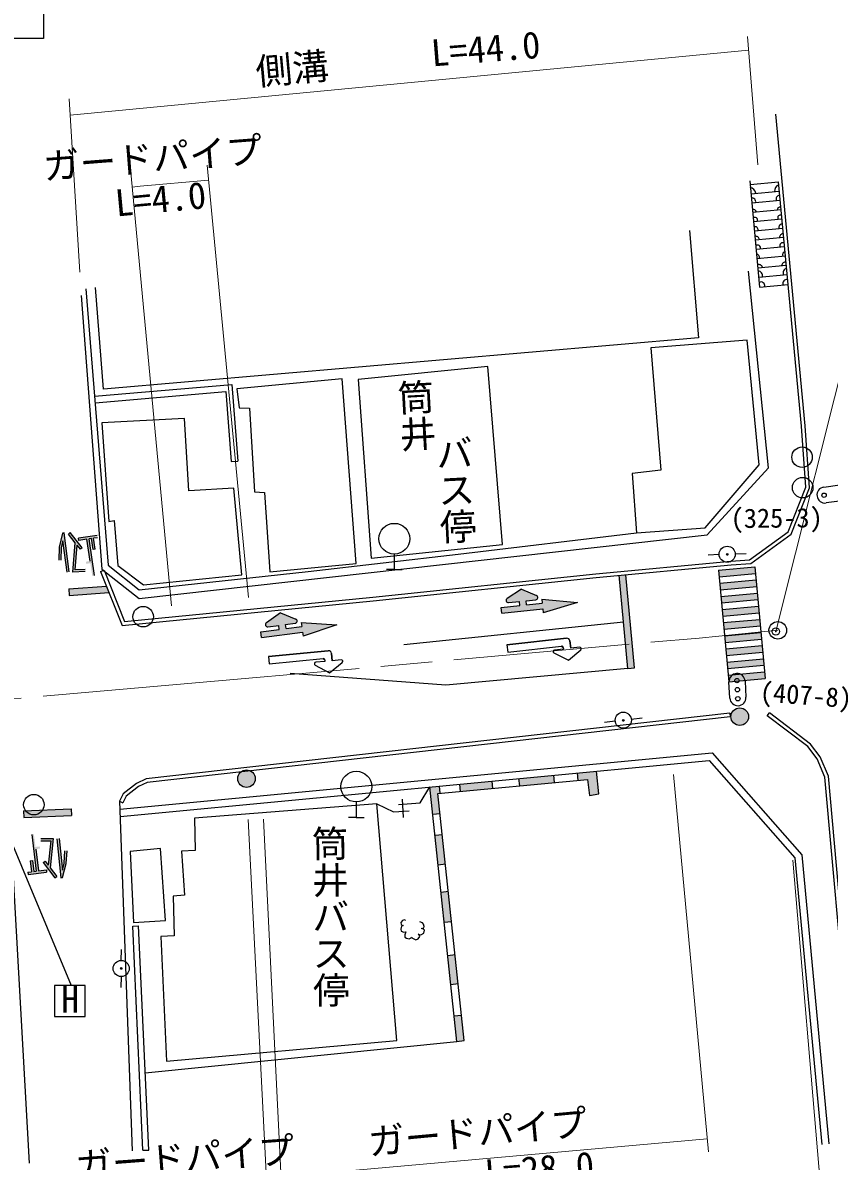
# Model space of a CAD drawing. Units: millimetres at full size, sheet at 1:1000; details may follow other scales. Extents: x 40000 to 680000, y 20000 to 380000.
# Drawn here: x 407300 to 462360, y 260836 to 338541 of the extents above; entities that cross this region are included whole.
import ezdxf
from ezdxf.enums import TextEntityAlignment as Align

# ---------------------------------------------------------------- set-up
doc = ezdxf.new("R2010")
doc.units = ezdxf.units.MM
doc.header["$LTSCALE"] = 1000
doc.header["$PDMODE"] = 32
doc.header["$PDSIZE"] = 500
doc.linetypes.add('CHAIN', pattern=[18.5, 12, -1.5, 3.5, -1.5])
for name, color, linetype, lineweight in [('M-BGD', 7, 'Continuous', 25), ('M-BGD-EXST', 7, 'Continuous', 25), ('M-BMK', 2, 'CHAIN', 13), ('M-BMK-SRVR', 3, 'Continuous', 25), ('M-STR-HTXT', 7, 'Continuous', 13), ('M-STR-STRC', 7, 'Continuous', 25)]:
    doc.layers.add(name, color=color, linetype=linetype, lineweight=lineweight)
doc.layers.add('M-BMK-HTXT', color=7, linetype='Continuous')
doc.layers.add('M-OTRS', color=6, linetype='Continuous')
doc.styles.add('@ＭＳ ゴシック', font='')
doc.styles.add('ＭＳ ゴシック', font='')
doc.styles.get('@ＭＳ ゴシック').set_extended_font_data('@MS Gothic')
doc.styles.get('ＭＳ ゴシック').set_extended_font_data('MS Gothic')

msp = doc.modelspace()

# ---------------------------------------------------------------- hatches: boundary and pattern name
at = {"layer": 'M-BGD'}
h = msp.add_hatch(color=256, dxfattribs=at)
edge = h.paths.add_edge_path()
edge.add_ellipse((455394, 302264), major_axis=(-21.7, 45.1), ratio=1, start_angle=-112.89364, end_angle=67.10636)
for points in [[(455651, 291181, 1), (456851, 291181, 1)], [(421972, 286945, 1), (423172, 286945, 1)], [(439334, 286788), (437111, 286576), (437158, 286076), (439381, 286285)], [(443526, 287187), (441155, 286961), (441203, 286456), (443574, 286679)], [(446477, 287468), (445139, 287340), (445187, 286831), (445857, 286893), (445983, 285804), (446626, 285902)], [(435647, 285934), (435806, 285949), (435759, 286447), (435096, 286384), (435296, 284505), (435793, 284558)], [(435664, 281052), (436161, 281105), (435947, 283113), (435450, 283061)], [(436357, 279262), (435860, 279209), (436080, 277144), (436578, 277197)], [(436821, 274913), (436324, 274860), (436532, 272904), (437029, 272957)], [(437259, 270804), (436761, 270751), (436946, 269019), (437443, 269072)]]:
    msp.add_hatch(color=256, dxfattribs=at).paths.add_polyline_path(points)
h = msp.add_hatch(color=256, dxfattribs=at)
edge = h.paths.add_edge_path()
edge.add_ellipse((448299, 290937), major_axis=(-21.7, 45.1), ratio=1, start_angle=-108.95612, end_angle=71.04388)
h = msp.add_hatch(color=256, dxfattribs=at)
edge = h.paths.add_edge_path()
edge.add_ellipse((414021, 273992), major_axis=(-21.7, 45.1), ratio=1, start_angle=153.50692, end_angle=-26.49308)
at = {"layer": 'M-STR-STRC'}
h = msp.add_hatch(color=256, dxfattribs=at)
h.paths.add_polyline_path([(411136, 303210), (411675, 303289), (411895, 301803), (411606, 301760), (411628, 301612), (411917, 301654), (412045, 300788), (412193, 300810), (411823, 303311), (411990, 303336), (412102, 302582), (412250, 302604), (412139, 303358), (412400, 303396), (412378, 303545), (411114, 303358)])
h.paths.add_polyline_path([(410726, 301048), (411557, 301077), (411552, 301227), (410889, 301204), (411025, 302884), (411237, 302620), (411354, 302714), (410532, 303739), (410415, 303645), (410889, 303054)], flags=16)
h.paths.add_polyline_path([(410325, 301042), (410474, 301061), (410125, 303726), (410012, 303702), (409782, 302738), (409755, 301868), (409904, 301863), (409932, 302718), (410044, 303189)], flags=16)
for points in [[(448469, 300869), (448021, 300827), (448616, 294464), (449064, 294505)], [(454800, 301181), (454841, 300733), (457330, 300960), (457289, 301408)], [(413008, 300097), (410435, 299906), (410468, 299457), (413183, 299659)], [(457412, 300064), (457371, 300512), (454881, 300285), (454922, 299837)], [(441202, 299045), (441230, 298772), (439972, 298642), (440013, 298246), (442809, 298535), (442838, 298262), (445173, 298979), (442740, 299204), (442768, 298931), (441695, 298820), (441667, 299093), (442333, 299162, 0.77336), (442377, 299449), (441350, 299890), (440365, 299243, 0.78564), (440463, 298969)], [(457494, 299168), (457453, 299616), (454963, 299389), (455004, 298941)], [(455045, 298493), (455086, 298044), (457575, 298271), (457535, 298720)], [(424778, 297411), (424814, 297138), (423559, 296976), (423610, 296582), (426398, 296942), (426433, 296669), (428750, 297445), (426312, 297609), (426347, 297336), (425277, 297198), (425242, 297471), (425906, 297556, 0.77336), (425942, 297844), (424905, 298259), (423937, 297588, 0.78564), (424041, 297316)], [(457657, 297375), (457616, 297823), (455127, 297596), (455167, 297148)], [(457739, 296479), (457698, 296927), (455208, 296700), (455249, 296252)], [(444091, 295985), (444201, 295897)], [(457821, 295583), (457780, 296031), (455290, 295804), (455331, 295356)], [(427806, 295141), (427915, 295051)], [(457902, 294686), (457862, 295135), (455372, 294907), (455413, 294459)], [(457984, 293790), (457943, 294238), (455454, 294011), (455494, 293563)], [(410604, 284881), (407353, 284743), (407372, 284293), (410623, 284431)]]:
    msp.add_hatch(color=256, dxfattribs=at).paths.add_polyline_path(points)
h = msp.add_hatch(color=256, dxfattribs=at)
h.paths.add_polyline_path([(408910, 280715), (408369, 280649), (408186, 282140), (408476, 282176), (408457, 282324), (408168, 282289), (408061, 283158), (407913, 283140), (408220, 280630), (408052, 280610), (407960, 281367), (407811, 281349), (407903, 280592), (407642, 280560), (407660, 280411), (408928, 280566)])
h.paths.add_polyline_path([(409374, 282865), (408542, 282858), (408543, 282708), (409207, 282714), (409028, 281038), (408824, 281306), (408704, 281215), (409500, 280171), (409620, 280262), (409161, 280864)], flags=16)
h.paths.add_polyline_path([(409774, 282862), (409625, 282846), (409908, 280173), (410021, 280195), (410274, 281153), (410324, 282021), (410174, 282030), (410125, 281176), (410002, 280709)], flags=16)

# ---------------------------------------------------------------- linework, layer by layer
for p, q in [((444213, 295798), (443597, 295729)), ((427924, 294951), (427307, 294892))]:
    msp.add_line(p, q)
for points in [[(444433, 296527), (440352, 296073), (440408, 295576), (444091, 295985), (444201, 295897)], [(445325, 295921), (444709, 295853), (444654, 296350)], [(428156, 295677), (424069, 295285), (424116, 294787), (427806, 295141), (427915, 295051)], [(429039, 295058), (428422, 294999), (428374, 295497)], [(443562, 295541), (444549, 295030), (445401, 295745)], [(427269, 294705), (428249, 294179), (429111, 294881)]]:
    msp.add_lwpolyline(points)
for centre, radius, start, end in [((455394, 302264), 50, 182.76868, 2.76868), ((444455, 296328), 200, 6.40109, 96.33674), ((428175, 295478), 200, 5.53873, 95.47438), ((443608, 295630), 100, 96.33674, 242.64667), ((444102, 295886), 100, 6.33674, 96.33674), ((445336, 295822), 100, 310.02681, 96.33674), ((427317, 294793), 100, 95.47438, 241.78431), ((427815, 295041), 100, 5.47438, 95.47438), ((429048, 294959), 100, 309.16445, 95.47438), ((448299, 290937), 50, 186.7062, 6.7062), ((414021, 273992), 50, 89.16924, 269.16924)]:
    msp.add_arc(centre, radius, start, end)
at = {"layer": 'M-BGD'}
for p, q in [((456951, 327508), (458893, 327691)), ((457011, 326876), (458952, 327058)), ((457070, 326244), (459012, 326426)), ((457129, 325612), (459071, 325794)), ((457189, 324980), (459130, 325162)), ((457248, 324347), (459190, 324530)), ((457307, 323715), (459249, 323897)), ((457367, 323083), (459308, 323265)), ((457426, 322451), (459368, 322633)), ((457485, 321818), (459427, 322001)), ((457545, 321186), (459486, 321368)), ((421528, 308590), (421977, 308624)), ((432667, 302274), (432667, 301224)), ((455944, 302290), (456693, 302326)), ((454845, 302237), (454096, 302201)), ((412617, 301078), (412850, 301170)), ((432667, 301224), (432142, 301224)), ((432667, 301224), (433192, 301224)), ((455570, 291411), (455598, 291162)), ((458121, 291246), (458272, 291445)), ((447753, 290873), (447008, 290785)), ((448846, 291001), (449591, 291089)), ((439334, 286788), (439381, 286285)), ((441155, 286961), (441203, 286456)), ((443526, 287187), (443574, 286679)), ((445139, 287340), (445187, 286831)), ((435806, 285949), (435759, 286447)), ((437111, 286576), (437158, 286076)), ((413911, 285412), (414136, 285302)), ((413911, 285412), (414758, 261550)), ((430072, 285358), (430072, 284308)), ((433283, 284301), (433224, 285542)), ((437443, 269072), (435647, 285934)), ((435793, 284558), (435296, 284505)), ((430072, 284308), (429547, 284308)), ((430072, 284308), (430597, 284308)), ((435947, 283113), (435450, 283061)), ((436161, 281105), (435664, 281052)), ((435860, 279209), (436357, 279262)), ((414805, 276883), (415205, 276902)), ((415503, 261583), (414805, 276883)), ((415902, 261601), (415205, 276902)), ((436080, 277144), (436578, 277197)), ((414029, 274542), (414040, 275292)), ((436821, 274913), (436324, 274860)), ((414013, 273442), (414002, 272692)), ((436532, 272904), (437029, 272957)), ((436761, 270751), (437259, 270804)), ((436946, 269019), (437443, 269072)), ((415503, 261583), (415902, 261601))]:
    msp.add_line(p, q, dxfattribs=at)
for points in [[(412617, 301078), (414078, 297412), (431232, 299087), (446444, 300679), (455657, 301541), (456996, 301636), (459757, 303641), (461021, 306809), (460707, 311034), (458710, 332311)], [(412850, 301170), (414241, 297679), (431207, 299336), (446420, 300928), (455636, 301790), (456907, 301881), (459551, 303801), (460768, 306848), (460458, 311013), (458893, 327691)], [(456929, 327742), (457609, 320505), (459550, 320688)], [(452827, 324365), (453445, 317041), (412804, 313530), (412274, 320477)], [(411290, 319925), (412692, 301258), (415248, 299249), (454032, 303592), (458211, 308163), (456839, 321598)], [(411605, 320381), (413124, 301524), (415241, 299835), (426783, 301080), (437022, 302270), (449201, 303722)], [(412195, 313056), (421584, 313850), (421977, 308624)], [(412233, 312607), (421169, 313363), (421528, 308590)], [(455570, 291411), (415727, 286931), (415073, 286628), (414157, 285917), (413911, 285412)], [(464633, 261195), (462312, 287108), (461751, 288428), (461082, 289314), (458272, 291445)], [(455598, 291162), (415795, 286687), (415204, 286413), (414356, 285755), (414136, 285302)], [(463575, 270208), (462067, 287047), (461533, 288302), (460903, 289136), (458121, 291246)], [(413930, 284871), (454362, 288721), (460489, 281750), (462341, 262028)], [(413948, 284371), (454155, 288199), (460006, 281542), (461843, 261982)], [(435647, 285934), (445857, 286893), (445983, 285804), (446626, 285902), (446477, 287468)], [(415662, 266859), (436946, 269019), (435096, 286384)], [(432949, 285196), (434429, 285291), (435096, 286384)], [(431483, 285235), (432603, 284695), (433677, 284743)], [(325176, 257862), (323149, 274765), (326803, 277900), (406406, 284242), (407746, 260695)], [(433457, 277266), (433329, 277312), (433217, 277267), (433110, 277133), (433130, 277003), (433213, 276944), (433273, 276933), (433167, 276872), (433103, 276683), (433135, 276546), (433316, 276476), (433463, 276495), (433387, 276299), (433384, 276133), (433507, 276057), (433689, 276018), (433815, 276074), (433847, 276136), (433900, 276053), (434132, 275950), (434305, 276018), (434404, 276178), (434362, 276290), (434292, 276342), (434485, 276294), (434677, 276406), (434730, 276605), (434658, 276682), (434530, 276714), (434688, 276758), (434710, 276847), (434668, 277017), (434586, 277107), (434414, 277185)]]:
    msp.add_lwpolyline(points, dxfattribs=at)
for points in [[(449201, 303722), (453893, 304069), (457584, 308357), (456754, 316872), (450189, 316351), (450864, 308010), (448914, 307778)], [(430209, 314194), (431092, 302000), (440058, 302927), (439052, 315082)], [(421910, 313547), (422070, 312267), (422779, 312244), (423122, 306522), (423808, 306477), (424174, 301059), (430052, 301631), (429116, 314240)], [(412689, 311225), (413169, 304493), (413546, 304573), (413787, 301492), (415538, 300177), (422251, 300854), (421717, 306772), (418627, 306594), (418334, 311537)], [(419071, 282047), (418130, 282004), (418343, 279007), (417573, 278922), (417637, 276228), (416718, 276186), (417123, 267666), (432833, 269079), (431483, 285235), (419034, 284251)], [(414644, 281982), (414862, 277138), (417045, 277269), (416696, 282178)]]:
    msp.add_lwpolyline(points, close=True, dxfattribs=at)
for centre, radius in [((460505, 308890), 700), ((460547, 306810), 700), ((432667, 303324), 1050), ((455394, 302264), 550), ((455394, 302264), 50), ((415518, 298005), 700), ((448299, 290937), 550), ((456251, 291181), 600), ((448299, 290937), 50), ((422572, 286945), 600), ((430072, 286408), 1050), ((408058, 285173), 700), ((414021, 273992), 550), ((414021, 273992), 50)]:
    msp.add_circle(centre, radius, dxfattribs=at)
for centre, radius, start, end in [((456885, 326842), 457, 8.14417, 79.05268), ((459082, 327048), 457, 111.67145, 182.57995), ((457098, 326342), 239, 342.05519, 104.20811), ((458966, 326517), 239, 86.51601, 208.66893), ((457161, 325548), 255, 20.46781, 101.08247), ((459052, 325725), 255, 89.64165, 170.25632), ((457283, 325069), 182, 339.27941, 129.39472), ((459021, 325232), 182, 61.32941, 211.44471), ((457293, 324418), 209, 346.91684, 109.60968), ((459132, 324591), 209, 81.11444, 203.80729), ((459229, 323876), 272, 90.79633, 181.34448), ((457331, 323698), 272, 9.37964, 99.9278), ((457467, 323169), 202, 343.15178, 127.76732), ((459193, 323331), 202, 62.95681, 207.57234), ((457373, 322517), 230, 347.35717, 83.72647), ((459407, 322708), 230, 106.99766, 203.36696), ((457556, 321779), 258, 15.52343, 110.32739), ((459365, 321949), 258, 80.39673, 175.20069), ((459509, 321474), 303, 101.44668, 205.1972), ((457503, 321286), 303, 345.52693, 89.27744), ((459444, 320755), 260, 73.01312, 202.5642), ((457700, 320591), 260, 348.15993, 117.711)]:
    msp.add_arc(centre, radius, start, end, dxfattribs=at)
at = {"layer": 'M-BGD-EXST'}
for p, q in [((405470, 285143), (410599, 272826)), ((411559, 272826), (409459, 272826)), ((409459, 272826), (409459, 270726)), ((411559, 270726), (411559, 272826)), ((409459, 270726), (411559, 270726))]:
    msp.add_line(p, q, dxfattribs=at)
at = {"layer": 'M-BMK'}
msp.add_lwpolyline([(205826, 274397), (217381, 275348), (233716, 276854), (251286, 278404), (271744, 280184), (292978, 282068), (319043, 284387), (344232, 286654), (358512, 288029), (390267, 290955), (418310, 293410), (453477, 296548), (458847, 297074)], dxfattribs=at)
at = {"layer": 'M-BMK-SRVR'}
msp.add_circle((458847, 297074), 600, dxfattribs=at)
at = {"layer": 'M-OTRS'}
msp.add_point((458711, 296991), dxfattribs=at)
at = {"layer": 'M-STR-HTXT'}
for p, q in [((456776, 337615), (457494, 328835)), ((410544, 332237), (456853, 336673)), ((410477, 333348), (411195, 321515)), ((422710, 299321), (419881, 328824)), ((414654, 328562), (417455, 298745)), ((458711, 296991), (466014, 326109)), ((451729, 287238), (454116, 261467)), ((422687, 284151), (423988, 258752)), ((424990, 258568), (423744, 284173)), ((461986, 256623), (459880, 281381)), ((424932, 259765), (454033, 262362))]:
    msp.add_line(p, q, dxfattribs=at)
msp.add_lwpolyline([(414770, 327330), (415307, 327377), (419980, 327794)], dxfattribs=at)
at = {"layer": 'M-STR-STRC'}
for p, q in [((408725, 346973), (408725, 337473)), ((408725, 337473), (393725, 337473)), ((461998, 306855), (463088, 307004)), ((463237, 305914), (462147, 305765)), ((410125, 303726), (410012, 303702)), ((410474, 301061), (410125, 303726)), ((410532, 303739), (410415, 303645)), ((410889, 303054), (410415, 303645)), ((411354, 302714), (410532, 303739)), ((412378, 303545), (411114, 303358)), ((411136, 303210), (411114, 303358)), ((411675, 303289), (411136, 303210)), ((411895, 301803), (411675, 303289)), ((411990, 303336), (411823, 303311)), ((412193, 300810), (411823, 303311)), ((412102, 302582), (411990, 303336)), ((412400, 303396), (412139, 303358)), ((412250, 302604), (412139, 303358)), ((411237, 302620), (411025, 302884)), ((411354, 302714), (411237, 302620)), ((412250, 302604), (412102, 302582)), ((448616, 294464), (448021, 300827)), ((449064, 294505), (448469, 300869)), ((454800, 301181), (457289, 301408)), ((454800, 301181), (455494, 293563)), ((454841, 300733), (457330, 300960)), ((457289, 301408), (457984, 293790)), ((410435, 299906), (413008, 300097)), ((454881, 300285), (457371, 300512)), ((454922, 299837), (457412, 300064)), ((410435, 299906), (410468, 299457)), ((410468, 299457), (413183, 299659)), ((441350, 299890), (440365, 299243)), ((441350, 299890), (442377, 299449)), ((441667, 299093), (442333, 299162)), ((442740, 299204), (442768, 298931)), ((442740, 299204), (445173, 298979)), ((454963, 299389), (457453, 299616)), ((455004, 298941), (457494, 299168)), ((439972, 298642), (441230, 298772)), ((440013, 298246), (439972, 298642)), ((440013, 298246), (442809, 298535)), ((440463, 298969), (441202, 299045)), ((441230, 298772), (441202, 299045)), ((441695, 298820), (441667, 299093)), ((441695, 298820), (442768, 298931)), ((442809, 298535), (442838, 298262)), ((445173, 298979), (442838, 298262)), ((455045, 298493), (457535, 298720)), ((424905, 298259), (423937, 297588)), ((424905, 298259), (425942, 297844)), ((426312, 297609), (426347, 297336)), ((426312, 297609), (428750, 297445)), ((433306, 296099), (448319, 297645)), ((455086, 298044), (457575, 298271)), ((455127, 297596), (457616, 297823)), ((423559, 296976), (424814, 297138)), ((423610, 296582), (423559, 296976)), ((423610, 296582), (426398, 296942)), ((424041, 297316), (424778, 297411)), ((424814, 297138), (424778, 297411)), ((425242, 297471), (425906, 297556)), ((425277, 297198), (425242, 297471)), ((425277, 297198), (426347, 297336)), ((426398, 296942), (426433, 296669)), ((428750, 297445), (426433, 296669)), ((455167, 297148), (457657, 297375)), ((455208, 296700), (457698, 296927)), ((440352, 296073), (444433, 296527)), ((440352, 296073), (440408, 295576)), ((444654, 296350), (444709, 295853)), ((455249, 296252), (457739, 296479)), ((424069, 295285), (428156, 295677)), ((424069, 295285), (424116, 294787)), ((428374, 295497), (428422, 294999)), ((440408, 295576), (444091, 295985)), ((443562, 295541), (444549, 295030)), ((444213, 295798), (443597, 295729)), ((444201, 295897), (444213, 295798)), ((444549, 295030), (445401, 295745)), ((445325, 295921), (444709, 295853)), ((455290, 295804), (457780, 296031)), ((455331, 295356), (457821, 295583)), ((424116, 294787), (427806, 295141)), ((427269, 294705), (428249, 294179)), ((427924, 294951), (427307, 294892)), ((427915, 295051), (427924, 294951)), ((428249, 294179), (429111, 294881)), ((429039, 295058), (428422, 294999)), ((448616, 294464), (449064, 294505)), ((455372, 294907), (457862, 295135)), ((455413, 294459), (457902, 294686)), ((455454, 294011), (457943, 294238)), ((455494, 293563), (457984, 293790)), ((455572, 292449), (455515, 293548)), ((456613, 293605), (456671, 292506)), ((407353, 284743), (410604, 284881)), ((407353, 284743), (407372, 284293)), ((407372, 284293), (410623, 284431)), ((410604, 284881), (410623, 284431)), ((407913, 283140), (408220, 280630)), ((409625, 282846), (409908, 280173)), ((408186, 282140), (408369, 280649)), ((407811, 281349), (407960, 281367)), ((407811, 281349), (407903, 280592)), ((407960, 281367), (408052, 280610)), ((408704, 281215), (408824, 281306)), ((408824, 281306), (409028, 281038)), ((407642, 280560), (407903, 280592)), ((407642, 280560), (407660, 280411)), ((407660, 280411), (408928, 280566)), ((408052, 280610), (408220, 280630)), ((408369, 280649), (408910, 280715)), ((408704, 281215), (409500, 280171)), ((408910, 280715), (408928, 280566)), ((409161, 280864), (409620, 280262)), ((409500, 280171), (409620, 280262)), ((409908, 280173), (410021, 280195))]:
    msp.add_line(p, q, dxfattribs=at)
for points in [[(410012, 303702), (409782, 302738), (409755, 301868)], [(410325, 301042), (410044, 303189), (409932, 302718), (409904, 301863)], [(411557, 301077), (410726, 301048), (410889, 303054)], [(411552, 301227), (410889, 301204), (411025, 302884)], [(448616, 294464), (436195, 293338), (425553, 294121)], [(408542, 282858), (409374, 282865), (409161, 280864)], [(409774, 282862), (410002, 280709), (410125, 281176), (410174, 282030)], [(408543, 282708), (409207, 282714), (409028, 281038)], [(410021, 280195), (410274, 281153), (410324, 282021)]]:
    msp.add_lwpolyline(points, dxfattribs=at)
for centre in [(462008, 306295), (456055, 293641), (456087, 293022), (456119, 292403)]:
    msp.add_circle(centre, 150, dxfattribs=at)
for centre, radius, start, end in [((462072, 306310), 550, 97.78785, 187.78785), ((462072, 306310), 550, 187.78785, 277.78785), ((440447, 299118), 150, 123.28426, 275.90292), ((442317, 299311), 150, 275.90292, 66.77109), ((425887, 297705), 150, 277.34838, 68.21655), ((424022, 297465), 150, 124.72973, 277.34838), ((444455, 296328), 200, 6.40109, 96.33674), ((428175, 295478), 200, 5.53873, 95.47438), ((443608, 295630), 100, 96.33674, 242.64667), ((444102, 295886), 100, 6.33674, 96.33674), ((445336, 295822), 100, 310.02681, 96.33674), ((427317, 294793), 100, 95.47438, 241.78431), ((427815, 295041), 100, 5.47438, 95.47438), ((429048, 294959), 100, 309.16445, 95.47438), ((456064, 293576), 550, 92.9831, 182.9831), ((456064, 293576), 550, 2.9831, 92.9831), ((456121, 292478), 550, 182.9831, 272.9831), ((456121, 292478), 550, 272.9831, 2.9831)]:
    msp.add_arc(centre, radius, start, end, dxfattribs=at)

# ---------------------------------------------------------------- texts
at = {"layer": 'M-BGD', "style": 'ＭＳ ゴシック'}
for s, rotation, p in [('(325-3)', 0.533, (455639, 303655)), ('(407-8)', 355.802, (457561, 291826))]:
    msp.add_text(s, height=1320, rotation=rotation, dxfattribs=at).set_placement(p, align=Align.BOTTOM_LEFT)
at = {"layer": 'M-BGD-EXST', "style": 'ＭＳ ゴシック'}
msp.add_text('H', height=1833, dxfattribs=at).set_placement((409912, 270418), align=Align.BOTTOM_LEFT)
at = {"layer": 'M-BMK-HTXT', "style": '@ＭＳ ゴシック'}
for s, rotation, p in [('筒井', 273.073, (432578, 314163)), ('バス停', 272.853, (435213, 310350)), ('筒井バス停', 270.47, (426773, 283777))]:
    msp.add_text(s, height=1833, rotation=rotation, dxfattribs=at).set_placement(p, align=Align.BOTTOM_LEFT)
at = {"layer": 'M-STR-HTXT', "style": 'ＭＳ ゴシック'}
for s, rotation, p in [('L=44.0', 4.562, (435289, 335010)), ('側溝', 5.179, (423333, 333727)), ('ガードパイプ', 4.461, (408810, 327272)), ('L=4.0', 5.321, (413738, 324768)), ('ガードパイプ', 5.231, (431017, 260688)), ('ガードパイプ', 4.296, (411000, 259048)), ('L=28.0', 4.445, (438953, 258561))]:
    msp.add_text(s, height=1833, rotation=rotation, dxfattribs=at).set_placement(p, align=Align.BOTTOM_LEFT)

doc.saveas('drawing.dxf')
